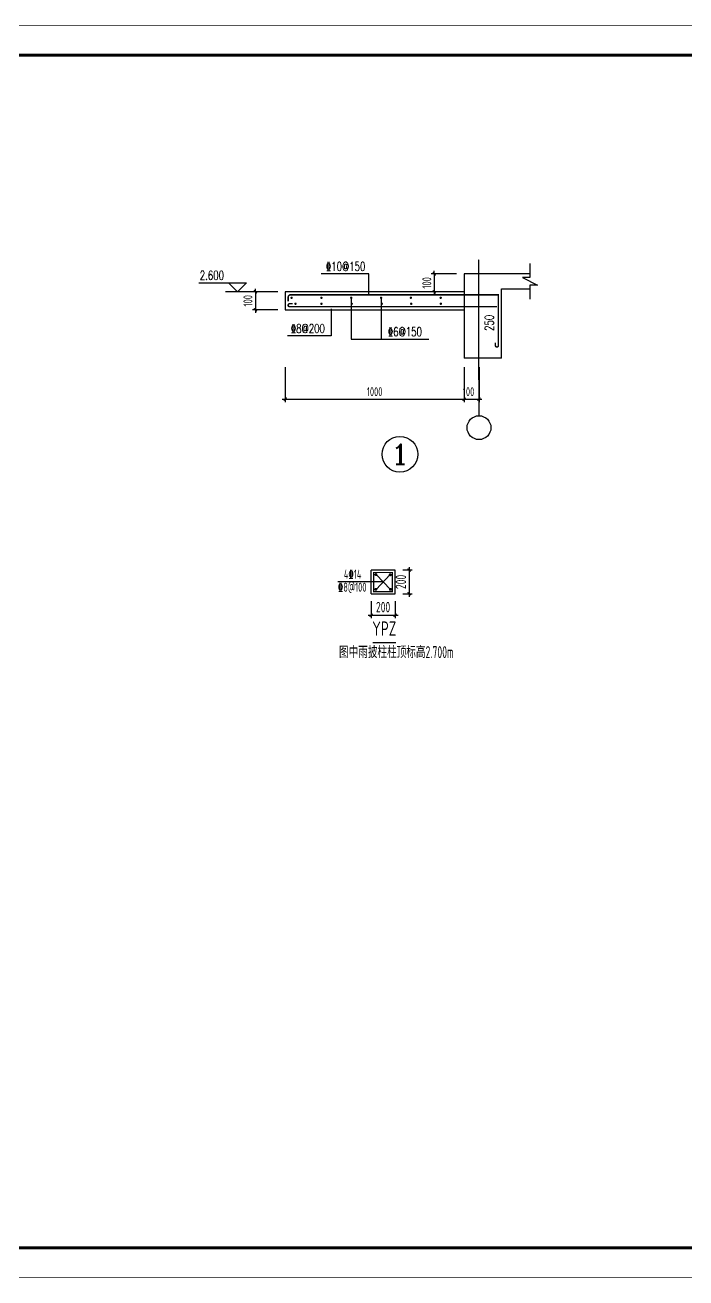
# Model space of a CAD drawing. Extents: x 5827 to 252697, y -546879 to 4066219.
# Drawn here: x 73777 to 95940, y -517594 to -475574 of the extents above; entities that cross this region are included whole.
import ezdxf
from ezdxf.enums import TextEntityAlignment as Align

# ---------------------------------------------------------------- set-up
doc = ezdxf.new("R2010")
doc.units = 0
doc.header["$MEASUREMENT"] = 0
doc.linetypes.add('DOTE', pattern=[2.42, 2, -0.2, 0.02, -0.2])
for name, color, linetype in [('COLU_DE', 7, 'Continuous'), ('DIM', 3, 'Continuous'), ('DIMENSION', 3, 'Continuous'), ('DOTE', 1, 'DOTE'), ('FRAME', 3, 'Continuous'), ('REIN', 1, 'Continuous'), ('TEXT', 7, 'Continuous'), ('THICK', 6, 'Continuous'), ('填充', 8, 'Continuous'), ('板标注', 221, 'Continuous')]:
    doc.layers.add(name, color=color, linetype=linetype)
doc.styles.add('COMPLEX', font='COMPLEX')
doc.styles.add('DXFS', font='txt.shx', dxfattribs={"width": 0.7, "bigfont": 'dxfs.shx'})
doc.styles.add('TSSD_Dimension', font='Tssdeng.shx', dxfattribs={"width": 0.7, "bigfont": 'hztxt.shx'})
doc.styles.add('TSSD_Label', font='Tssdeng.shx', dxfattribs={"width": 0.7, "bigfont": 'hztxt.shx'})
doc.styles.add('TSSD_Rein', font='Tssdeng.shx', dxfattribs={"width": 0.7, "bigfont": 'hztxt.shx'})
doc.dimstyles.new('TSSD_20_100', dxfattribs={"dimtxt": 300, "dimasz": 100, "dimexe": 100, "dimexo": 250, "dimgap": 100, "dimtad": 1, "dimdec": 0, "dimlfac": 0.2, "dimzin": 0, "dimdsep": 46, "dimtxsty": 'TSSD_Dimension', "dimblk": 'ARCHTICK', "dimcen": 0, "dimdle": 100, "dimclrt": 7, "dimadec": 0, "dimazin": 0, "dimtfac": 1, "dimtdec": 0, "dimtix": 1, "dimtmove": 2, "dimatfit": 3, "dimldrblk": 'ARCHTICK', "dimfxl": 0, "dimtolj": 1, "dimtzin": 0, "dimarcsym": 0})
doc.dimstyles.new('TSSD_25_100', dxfattribs={"dimtxt": 350, "dimasz": 100, "dimexe": 100, "dimexo": 250, "dimgap": 100, "dimtad": 1, "dimdec": 0, "dimlfac": 0.25, "dimzin": 0, "dimdsep": 46, "dimtxsty": 'TSSD_Dimension', "dimblk": 'ARCHTICK', "dimblk1": 'ARCHTICK', "dimblk2": 'ARCHTICK', "dimcen": 0, "dimdle": 100, "dimclrt": 7, "dimadec": 0, "dimazin": 0, "dimtfac": 1, "dimtdec": 0, "dimtix": 1, "dimtmove": 2, "dimatfit": 3, "dimfxl": 0, "dimtolj": 1, "dimtzin": 0, "dimarcsym": 0})

# ---------------------------------------------------------------- blocks, each defined once
blk = doc.blocks.new('A$C2F0C53E4')
at = {"layer": 'FRAME'}
for points in [[(10, 42010, 20, 20, 0), (10, 10, 20, 20, 0), (59410, 10, 20, 20, 0), (59410, 42010, 20, 20, 0)], [(2510, 41010, 100, 100, 0), (2510, 1010, 100, 100, 0), (58410, 1010, 100, 100, 0), (58410, 41010, 100, 100, 0)]]:
    blk.add_lwpolyline(points, format="xyseb", close=True, dxfattribs=at)
blk = doc.blocks.new('_ArchTick')
at = {"color": 0, "linetype": 'ByBlock', "const_width": 0.4}
blk.add_lwpolyline([(-0.5, -0.5), (0.5, 0.5)], dxfattribs=at)
blk = doc.blocks.new('*D599')
at = {"layer": 'Defpoints', "color": 0, "transparency": 16777216}
for p in [(82500, -486796), (88500, -486796), (88500, -488121)]:
    blk.add_point(p, dxfattribs=at)
at = {"layer": 'DIM', "color": 0, "lineweight": -2, "transparency": 16777216}
for p, q in [((82500, -487046), (82500, -488221)), ((88500, -487046), (88500, -488221)), ((82400, -488121), (88600, -488121))]:
    blk.add_line(p, q, dxfattribs=at)
at = {"layer": 'DIM', "color": 0, "lineweight": -2, "transparency": 16777216, "xscale": 100, "yscale": 100, "zscale": 100, "rotation": 180}
blk.add_blockref('_ArchTick', (82500, -488121), dxfattribs=at)
at = {"layer": 'DIM', "color": 0, "lineweight": -2, "transparency": 16777216, "xscale": 100, "yscale": 100, "zscale": 100}
blk.add_blockref('_ArchTick', (88500, -488121), dxfattribs=at)
at = {"layer": 'DIM', "color": 7, "transparency": 16777216, "insert": (85500, -487871), "char_height": 300, "attachment_point": 5, "style": 'TSSD_Dimension'}
blk.add_mtext('\\A1;1000', dxfattribs=at)
blk = doc.blocks.new('轴号')
at = {"layer": 'DIMENSION'}
blk.add_circle((0, -400), 400, dxfattribs=at)
at = {"layer": 'DIMENSION', "style": 'COMPLEX', "width": 1.041667}
blk.add_attdef('A', text='', height=448, dxfattribs=at).set_placement((-200, -624), (200, -624), align=Align.FIT)
blk = doc.blocks.new('*D600')
at = {"layer": 'Defpoints', "color": 0, "transparency": 16777216}
for p in [(82500, -484521), (81500, -485121), (82500, -485121)]:
    blk.add_point(p, dxfattribs=at)
at = {"layer": 'DIM', "color": 0, "lineweight": -2, "transparency": 16777216}
for p, q in [((81500, -484521), (81500, -484421)), ((82250, -484521), (81400, -484521)), ((81500, -484521), (81500, -485121)), ((82250, -485121), (81400, -485121)), ((81500, -485121), (81500, -485221))]:
    blk.add_line(p, q, dxfattribs=at)
at = {"layer": 'DIM', "color": 0, "lineweight": -2, "transparency": 16777216, "xscale": 100, "yscale": 100, "zscale": 100}
for p, rotation in [((81500, -484521), 270), ((81500, -485121), 90)]:
    blk.add_blockref('_ArchTick', p, dxfattribs=dict(at, rotation=rotation))
at = {"layer": 'DIM', "color": 7, "transparency": 16777216, "insert": (81250, -484821), "char_height": 300, "attachment_point": 5, "rotation": 90, "style": 'TSSD_Dimension'}
blk.add_mtext('\\A1;100', dxfattribs=at)
blk = doc.blocks.new('*D601')
at = {"layer": 'Defpoints', "color": 0, "transparency": 16777216}
for p in [(88500, -486796), (89000, -486796), (89000, -488121)]:
    blk.add_point(p, dxfattribs=at)
at = {"layer": 'DIM', "color": 0, "lineweight": -2, "transparency": 16777216}
for p, q in [((88500, -487046), (88500, -488221)), ((89000, -487046), (89000, -488221)), ((88400, -488121), (89100, -488121))]:
    blk.add_line(p, q, dxfattribs=at)
at = {"layer": 'DIM', "color": 0, "lineweight": -2, "transparency": 16777216, "xscale": 100, "yscale": 100, "zscale": 100, "rotation": 180}
blk.add_blockref('_ArchTick', (88500, -488121), dxfattribs=at)
at = {"layer": 'DIM', "color": 0, "lineweight": -2, "transparency": 16777216, "xscale": 100, "yscale": 100, "zscale": 100}
blk.add_blockref('_ArchTick', (89000, -488121), dxfattribs=at)
at = {"layer": 'DIM', "color": 7, "transparency": 16777216, "insert": (88650, -487871), "char_height": 300, "attachment_point": 5, "style": 'TSSD_Dimension'}
blk.add_mtext('\\A1;100', dxfattribs=at)
blk = doc.blocks.new('*D602')
at = {"layer": 'Defpoints', "color": 0, "transparency": 16777216}
for p in [(88500, -483921), (87500, -484521), (88500, -484521)]:
    blk.add_point(p, dxfattribs=at)
at = {"layer": 'DIM', "color": 0, "lineweight": -2, "transparency": 16777216}
for p, q in [((88250, -483921), (87400, -483921)), ((87500, -483921), (87500, -483821)), ((87500, -483921), (87500, -484521)), ((88250, -484521), (87400, -484521)), ((87500, -484521), (87500, -484621))]:
    blk.add_line(p, q, dxfattribs=at)
at = {"layer": 'DIM', "color": 0, "lineweight": -2, "transparency": 16777216, "xscale": 100, "yscale": 100, "zscale": 100}
for p, rotation in [((87500, -483921), 270), ((87500, -484521), 90)]:
    blk.add_blockref('_ArchTick', p, dxfattribs=dict(at, rotation=rotation))
at = {"layer": 'DIM', "color": 7, "transparency": 16777216, "insert": (87250, -484221), "char_height": 300, "attachment_point": 5, "rotation": 90, "style": 'TSSD_Dimension'}
blk.add_mtext('\\A1;100', dxfattribs=at)
blk = doc.blocks.new('*D608')
at = {"layer": 'Defpoints', "color": 0, "transparency": 16777216}
for p in [(85384, -494651), (86184, -494651), (86184, -495370)]:
    blk.add_point(p, dxfattribs=at)
at = {"layer": 'DIM', "color": 0, "lineweight": -2, "transparency": 16777216}
for p, q in [((85384, -494901), (85384, -495470)), ((86184, -494901), (86184, -495470)), ((85284, -495370), (86284, -495370))]:
    blk.add_line(p, q, dxfattribs=at)
at = {"layer": 'DIM', "color": 0, "lineweight": -2, "transparency": 16777216, "xscale": 100, "yscale": 100, "zscale": 100, "rotation": 180}
blk.add_blockref('_ArchTick', (85384, -495370), dxfattribs=at)
at = {"layer": 'DIM', "color": 0, "lineweight": -2, "transparency": 16777216, "xscale": 100, "yscale": 100, "zscale": 100}
blk.add_blockref('_ArchTick', (86184, -495370), dxfattribs=at)
at = {"layer": 'DIM', "color": 7, "transparency": 16777216, "insert": (85784, -495095), "char_height": 350, "attachment_point": 5, "style": 'TSSD_Dimension'}
blk.add_mtext('\\A1;200', dxfattribs=at)
blk = doc.blocks.new('*D609')
at = {"layer": 'Defpoints', "color": 0, "transparency": 16777216}
for p in [(86191, -493851, 0), (86191, -494651, 0), (86656, -494651)]:
    blk.add_point(p, dxfattribs=at)
at = {"layer": 'DIM', "color": 0, "lineweight": -2, "transparency": 16777216}
for p, q in [((86441, -493851), (86756, -493851)), ((86656, -493751), (86656, -494751)), ((86441, -494651), (86756, -494651))]:
    blk.add_line(p, q, dxfattribs=at)
at = {"layer": 'DIM', "color": 0, "lineweight": -2, "transparency": 16777216, "xscale": 100, "yscale": 100, "zscale": 100}
for p, rotation in [((86656, -493851), 90), ((86656, -494651), 270)]:
    blk.add_blockref('_ArchTick', p, dxfattribs=dict(at, rotation=rotation))
at = {"layer": 'DIM', "color": 7, "transparency": 16777216, "insert": (86381, -494251), "char_height": 350, "attachment_point": 5, "rotation": 90, "style": 'TSSD_Dimension'}
blk.add_mtext('\\A1;200', dxfattribs=at)

msp = doc.modelspace()

# ---------------------------------------------------------------- linework, layer by layer
at = {"layer": 'COLU_DE'}
for p, q in [((86184, -493851.164), (85384, -493851.164)), ((85384, -494651.164), (85384, -493851.164)), ((86184, -494651.164), (86184, -493851.164)), ((85384, -494651.164), (86184, -494651.164))]:
    msp.add_line(p, q, dxfattribs=at)
at = {"layer": 'DIMENSION'}
for p, q in [((85307.879, -483921), (83707.879, -483921)), ((85307.879, -484621), (85307.879, -483921)), ((90708.446, -483921), (88499.87, -483921)), ((88499.87, -483921), (88499.87, -486750.041)), ((89749.87, -486750.041), (89749.87, -484421)), ((89749.87, -484421), (90708.446, -484421)), ((81499.87, -484519), (80499.87, -484519)), ((88499.87, -484521), (82499.87, -484521)), ((82499.87, -484521), (82499.87, -485121)), ((84715.142, -484725.104), (84715.142, -486110.583)), ((85715.142, -484725.104), (85715.142, -486110.583)), ((82499.87, -485121), (88499.87, -485121)), ((84041, -485095.948), (84041, -486001.227)), ((84041, -486001.227), (82573.989, -486001.227)), ((84715.142, -486110.583), (87315.142, -486110.583)), ((89749.87, -486750.041), (88499.87, -486750.041)), ((88999.87, -487477.793), (88999.87, -488677.793))]:
    msp.add_line(p, q, dxfattribs=at)
for points in [[(90708.446, -483571), (90708.446, -484046), (90458.446, -484046), (90958.446, -484296), (90708.446, -484296), (90708.446, -484771)], [(79599.87, -484219), (81199.87, -484219), (80899.87, -484519), (80599.87, -484219)]]:
    msp.add_lwpolyline(points, dxfattribs=at)
at = {"layer": 'DIMENSION', "color": 1, "const_width": 50}
for points in [[(82599.87, -484843.695), (82599.87, -484682.348, -0.352692847), (82699.87, -484621), (89649.87, -484621), (89649.87, -486321.31, -1), (89549.87, -486321.31), (89549.87, -486221.31)], [(82649.87, -485021, -1), (82649.87, -484921), (82749.87, -484921)]]:
    msp.add_lwpolyline(points, format="xyb", dxfattribs=at)
at = {"layer": 'DIMENSION', "color": 1, "const_width": 40}
for points in [[(82695.142, -484721, 1), (82735.142, -484721, 1)], [(82823.877, -484921, -1), (82863.877, -484921, -1)], [(83695.142, -484721, 1), (83735.142, -484721, 1)], [(83695.142, -484921, -1), (83735.142, -484921, -1)], [(84695.142, -484721, 1), (84735.142, -484721, 1)], [(84710.983, -484921, -1), (84750.983, -484921, -1)], [(85695.142, -484721, 1), (85735.142, -484721, 1)], [(85718.143, -484921, -1), (85758.143, -484921, -1)], [(86695.142, -484721, 1), (86735.142, -484721, 1)], [(86707.937, -484921, -1), (86747.937, -484921, -1)], [(87695.142, -484721, 1), (87735.142, -484721, 1)], [(87699.104, -484921, -1), (87739.104, -484921, -1)]]:
    msp.add_lwpolyline(points, format="xyb", close=True, dxfattribs=at)
at = {"layer": 'DIMENSION', "color": 1, "const_width": 50}
msp.add_lwpolyline([(82649.87, -485021), (89599.87, -485021)], dxfattribs=at)
at = {"layer": 'DOTE'}
msp.add_line((88999.87, -487477.793), (88999.87, -483433.107), dxfattribs=at)
at = {"layer": 'REIN', "const_width": 40}
msp.add_lwpolyline([(85467.762, -494577.848), (85467.762, -493934.465), (86095.79, -493934.465), (86095.79, -494577.848)], close=True, dxfattribs=at)
at = {"layer": 'REIN', "const_width": 50}
for points in [[(85518.409, -494003.632, 1), (85568.409, -494003.632, 1)], [(85998.323, -494010.291, 1), (86048.323, -494010.291, 1)], [(85515.075, -494499.787, 1), (85565.075, -494499.787, 1)], [(86001.657, -494499.785, 1), (86051.657, -494499.785, 1)]]:
    msp.add_lwpolyline(points, format="xyb", close=True, dxfattribs=at)
at = {"layer": 'TEXT'}
for p, q in [((86017.858, -494007.365), (85554.607, -494500.189)), ((85564.604, -494017.353), (86017.858, -494496.86)), ((85787.156, -494252.795), (84263.761, -494252.795))]:
    msp.add_line(p, q, dxfattribs=at)
at = {"layer": 'THICK', "const_width": 40, "elevation": 0}
msp.add_lwpolyline([(85432.077, -496286.396), (86216.438, -496286.396)], dxfattribs=at)

# ---------------------------------------------------------------- block references
at = {"layer": 'DIMENSION'}
msp.add_blockref('轴号', (88999.87, -488677.793), dxfattribs=at)
ref = msp.add_blockref('轴号', (86347.162, -489370.664), dxfattribs=dict(at, xscale=1.5, yscale=1.5, zscale=1.5))
ref.add_attrib('A', '1', dxfattribs={"height": 672, "style": 'COMPLEX', "width": 2.083333}).set_placement((86047.162, -490306.664), (86647.162, -490306.664), align=Align.FIT)
at = {"layer": '填充'}
msp.add_blockref('A$C2F0C53E4', (46554, -517594.5), dxfattribs=at)

# ---------------------------------------------------------------- texts
at = {"layer": 'DIMENSION', "style": 'DXFS', "width": 0.7}
for s, p in [('%%13210@150', (84526.97, -483821)), ('%%1328@200', (83260.091, -485901.227)), ('%%1326@150', (86515.142, -486010.583))]:
    msp.add_text(s, height=300, dxfattribs=at).set_placement(p, align=Align.CENTER)
msp.add_text('2.600', height=300, dxfattribs=at).set_placement((79638.052, -484119))
msp.add_text('250', height=300, rotation=90, dxfattribs=at).set_placement((89192.922, -485563.233), align=Align.TOP_CENTER)
at = {"layer": 'TEXT', "style": 'TSSD_Rein', "width": 0.7}
msp.add_text('4%%13214', height=300, dxfattribs=at).set_placement((84762.508, -494231.503), align=Align.BOTTOM_CENTER)
msp.add_text('%%1328@100', height=300, dxfattribs=at).set_placement((84268.197, -494577.584))
at = {"layer": 'THICK', "style": 'TSSD_Label', "width": 0.7}
msp.add_text('YPZ', height=480, dxfattribs=at).set_placement((85824.202, -496200.536), align=Align.BOTTOM_CENTER)
at = {"layer": '板标注', "style": 'TSSD_Rein', "width": 0.62}
msp.add_text('图中雨披柱柱顶标高2.700m', height=400, dxfattribs=at).set_placement((84304.981, -496805.108, 0))

# ---------------------------------------------------------------- dimensions: what is measured, and where the dimension line sits
at = {"layer": 'DIM'}
for base, p1, p2, angle, text, dimstyle, picture, middle in [((87499.87, -484521), (88499.87, -483921), (88499.87, -484521), 270, '100', 'TSSD_20_100', '*D602', (87249.87, -484221)), ((81499.87, -485121), (82499.87, -484521), (82499.87, -485121), 270, '100', 'TSSD_20_100', '*D600', (81249.87, -484821)), ((86656.241, -494651.164), (86190.891, -493851.164, 0), (86190.891, -494651.164, 0), 90, '200', 'TSSD_25_100', '*D609', (86381.241, -494251.164))]:
    dim = msp.add_linear_dim(base=base, p1=p1, p2=p2, angle=angle, text=text, dimstyle=dimstyle, dxfattribs=at)
    dim.commit()
    dim.dimension.update_dxf_attribs({"geometry": picture, "text_midpoint": middle})
dim = msp.add_aligned_dim(p1=(82499.87, -486795.856), p2=(88499.87, -486795.856), distance=-1324.856, text='1000', dimstyle='TSSD_20_100', dxfattribs=at)
dim.commit()
dim.dimension.update_dxf_attribs({"geometry": '*D599', "text_midpoint": (85499.87, -487870.712)})
dim = msp.add_linear_dim(base=(88999.87, -488120.712), p1=(88499.87, -486795.856), p2=(88999.87, -486795.856), dimstyle='TSSD_20_100', dxfattribs=at)
dim.commit()
dim.dimension.update_dxf_attribs({"geometry": '*D601', "text_midpoint": (88649.87, -487870.712), "dimtype": 160})
dim = msp.add_linear_dim(base=(86184, -495369.836), p1=(85384, -494651.164), p2=(86184, -494651.164), text='200', dimstyle='TSSD_25_100', dxfattribs=at)
dim.commit()
dim.dimension.update_dxf_attribs({"geometry": '*D608', "text_midpoint": (85784, -495094.836)})

doc.saveas('drawing.dxf')
